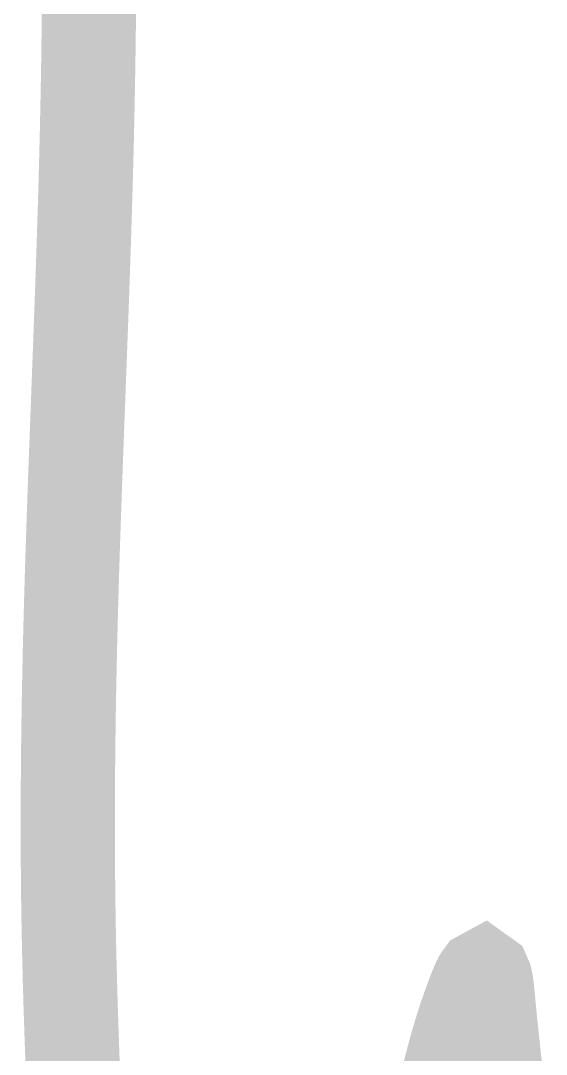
# Model space of a CAD drawing. Header units: millimetres. Extents: x -295047 to 304185, y -728047 to -308748.
# Drawn here: x 147308.4 to 147378.1, y -329350.6 to -329213.5 of the extents above; entities that cross this region are included whole.
import ezdxf
from ezdxf.enums import TextEntityAlignment as Align

# ---------------------------------------------------------------- set-up
doc = ezdxf.new("R2010")
doc.units = ezdxf.units.MM
doc.header["$MEASUREMENT"] = 0
for name, color, linetype, lineweight in [('ISO', 153, 'Continuous', 13), ('LC ISO', 153, 'Continuous', 13), ('LC Net thay', 7, 'Continuous', 25), ('LC Text1', 3, 'Continuous', 20)]:
    doc.layers.add(name, color=color, linetype=linetype, lineweight=lineweight)
doc.styles.add('Khungten', font='VHAVAN.TTF', dxfattribs={"width": 0.9, "height": 5000})
doc.styles.add('Title', font='VHBLACK.TTF', dxfattribs={"width": 0.8})

# ---------------------------------------------------------------- blocks, each defined once
blk = doc.blocks.new('Mr. Giang')
at = {"layer": 'LC ISO', "const_width": 50}
for points in [[(1081.947863600269, 1252.18586743524), (1081.934340952681, 1250.206488371431), (1081.920190593668, 1248.227715241595), (1081.905407548667, 1246.249610794487), (1081.889986843122, 1244.272237778917), (1081.873923502475, 1242.295658943683), (1081.857212552169, 1240.319937037553), (1081.839849017643, 1238.345134809338), (1081.821827924347, 1236.371315007821), (1081.803144297722, 1234.398540381797), (1081.7837931632, 1232.426873680038), (1081.76376954624, 1230.456377651366), (1081.743068472273, 1228.487115044551), (1081.721684966746, 1226.51914860839), (1081.699614055099, 1224.552541091665), (1081.676850762776, 1222.587355243188), (1081.65339011522, 1220.623653811726), (1081.629227137873, 1218.661499546077), (1081.604356856182, 1216.700955195051), (1081.578774295584, 1214.742083507418), (1081.552474481521, 1212.784947231975), (1081.525452439437, 1210.829609117502), (1081.497703194779, 1208.876131912813), (1081.469221772988, 1206.924578366688), (1081.440003199502, 1204.975011227913), (1081.410042499764, 1203.027493245282), (1081.379334699219, 1201.082087167578), (1081.347874823316, 1199.138855743613), (1081.315657897486, 1197.197861722156), (1081.282678947178, 1195.259167852017), (1081.235967972512, 1192.591067404953), (1081.214415629139, 1191.388928183381), (1081.17913003921, 1189.457454702313), (1081.143084963859, 1187.528395639225), (1081.106289263681, 1185.60172943416), (1081.068751799271, 1183.677434527191), (1081.030481431215, 1181.755489358375), (1080.991487020108, 1179.835872367771), (1080.951777426546, 1177.918561995466), (1080.911361511118, 1176.003536681488), (1080.87024813442, 1174.090774865925), (1080.828446157041, 1172.18025498882), (1080.785964439574, 1170.271955490247), (1080.742811842608, 1168.365854810248), (1080.698997226745, 1166.461931388925), (1080.65452945257, 1164.560163666307), (1080.609417380678, 1162.660530082452), (1080.563669871658, 1160.763009077448), (1080.517295786112, 1158.867579091352), (1080.470303984621, 1156.974218564207), (1080.422703327781, 1155.082905936088), (1080.374502676188, 1153.19361964705), (1080.325710890431, 1151.306338137169), (1080.276336831102, 1149.421039846485), (1080.226389358801, 1147.537703215087), (1080.17587733411, 1145.656306683018), (1080.124809617625, 1143.776828690337), (1080.073195069941, 1141.899247677116), (1080.021042551655, 1140.023542083426), (1079.968360923345, 1138.149690349299), (1079.915159045617, 1136.277670914835), (1079.861445779057, 1134.407462220063), (1079.807229984257, 1132.53904270507), (1079.752520521813, 1130.672390809899), (1079.697326252316, 1128.80748497461), (1079.641656036359, 1126.944303639289), (1079.585518734532, 1125.082825243978), (1079.528923207433, 1123.223028228751), (1079.471878315645, 1121.364891033653), (1079.414392919772, 1119.508392098769), (1079.356475880395, 1117.653509864129), (1079.298136058118, 1115.800222769833), (1079.239382313524, 1113.948509255913), (1079.180223507212, 1112.098347762453), (1079.120668499771, 1110.249716729498), (1079.060726151789, 1108.402594597108), (1079.000405323872, 1106.556959805366), (1078.939714876597, 1104.712790794318), (1078.878663670566, 1102.870066004022), (1078.81726056637, 1101.02876387455), (1078.755514424601, 1099.188862845975), (1078.69343410585, 1097.350341358326), (1078.631028470707, 1095.513177851689), (1078.568306379773, 1093.677350766124), (1078.50527669363, 1091.842838541688), (1078.441948272882, 1090.009619618453), (1078.378329978112, 1088.177672436463), (1078.314430669915, 1086.346975435792), (1078.250259208886, 1084.517507056511), (1078.185824455615, 1082.689245738663), (1078.121135270696, 1080.862169922307), (1078.056200514722, 1079.03625804753), (1077.991029048283, 1077.211488554376), (1077.92562973197, 1075.387839882903), (1077.860011426381, 1073.565290473197), (1077.794182992104, 1071.743818765288), (1077.728153289733, 1069.923403199262), (1077.661931179861, 1068.104022215179), (1077.595525523082, 1066.28565425308), (1077.528945179983, 1064.46827775304), (1077.462199011161, 1062.651871155131), (1077.39529587721, 1060.836412899409), (1077.328244638718, 1059.021881425935), (1077.261054156279, 1057.208255174766), (1077.193733290487, 1055.395512585973), (1077.126290901933, 1053.583632099602), (1077.058735851208, 1051.772592155724), (1076.991076998908, 1049.962371194412), (1076.923323205623, 1048.152947655709), (1076.855483331947, 1046.344299979703), (1076.787566238471, 1044.536406606423), (1076.719580785787, 1042.729245975956), (1076.651535834493, 1040.922796528359), (1076.583440245173, 1039.117036703676), (1076.515302878424, 1037.311944941995), (1076.447132594838, 1035.507499683359), (1076.378938255008, 1033.703679367841), (1076.310728719525, 1031.900462435498), (1076.242512848984, 1030.097827326388), (1076.174299503978, 1028.295752480585), (1076.106097545094, 1026.494216338146), (1076.037915832928, 1024.69319733913), (1075.969763228073, 1022.892673923594), (1075.901648591122, 1021.092624531611), (1075.833580782668, 1019.293027603238), (1075.765568663297, 1017.493861578536), (1075.697621093609, 1015.695104897574), (1075.629746934194, 1013.896736000398), (1075.561955045644, 1012.098733327094), (1075.494254288551, 1010.301075317691), (1075.426653523511, 1008.503740412292), (1075.359161611109, 1006.706707050924), (1075.291787411946, 1004.909953673661), (1075.224539786607, 1003.11345872056), (1075.15742759569, 1001.317200631695), (1075.090459699785, 999.5211578471226), (1075.023644959485, 997.7253088069015), (1074.956992235384, 995.9296319511043), (1074.89051038807, 994.1341057197749), (1074.824208278143, 992.3387085529992), (1074.758094766185, 990.5434188908077), (1074.6921787128, 988.7482151732861), (1074.626468978574, 986.9530758404933), (1074.560974424098, 985.1579793324877), (1074.495703909964, 983.3629040893268), (1074.430666296772, 981.567828551083), (1074.36587044511, 979.7727311578144), (1074.301325215571, 977.9775903495793), (1074.237039468744, 976.1823845664358), (1074.173022065221, 974.3870922484571), (1074.109281865602, 972.5916918356997), (1074.045827730476, 970.7961617682222), (1073.982668520434, 969.000480486098), (1073.919813096067, 967.2046264293699), (1073.857270317973, 965.4085780381251), (1073.795049046735, 963.6123137523932), (1073.733158142957, 961.8158120122748), (1073.671606467225, 960.0190512577997), (1073.610402880128, 958.2220099290405), (1073.549556242267, 956.4246664660695), (1073.489075414231, 954.6269993089297), (1073.428969256609, 952.8289868976949), (1073.369246630001, 951.030607672436), (1073.309916394988, 949.2318400731842), (1073.250987412177, 947.4326625400386), (1073.192468542147, 945.6330535130451), (1073.134368645499, 943.8329914322603), (1073.07669658282, 942.0324547377429), (1073.019461214708, 940.2314218695649), (1072.962671401751, 938.4298712677851), (1072.906336004544, 936.6277813724755), (1072.85046388368, 934.8251306236793), (1072.795063899748, 933.021897461485), (1072.740144913344, 931.2180603259201), (1072.685715785058, 929.4135976570726), (1072.63178537548, 927.6084878949862), (1072.578362545209, 925.8027094797324), (1072.525456154835, 923.996240851385), (1072.473075064952, 922.1890604499858), (1072.421228136147, 920.3811467156097), (1072.369924229018, 918.5724780883129), (1072.319172204155, 916.7630330081693), (1072.275924973453, 915.2045110317406), (1072.21935878247, 913.141735381753), (1072.170312975141, 911.3298773100566), (1072.121850487652, 909.5172271736196), (1072.073978308355, 907.7037964312299), (1072.0267034256, 905.8895965416443), (1071.980032827718, 904.0746389636095), (1071.933973503062, 902.2589351558968), (1071.888532439974, 900.442496577266), (1071.8437166268, 898.6253346864748), (1071.799533051882, 896.8074609422827), (1071.755988703563, 894.9888868034632), (1071.713090570191, 893.1696237287597), (1071.670845640109, 891.3496831769455), (1071.629260901661, 889.5290766067797), (1071.588343343189, 887.7078154770059), (1071.548099953039, 885.8859112464129), (1071.508537719558, 884.0633753737434), (1071.469663631085, 882.2402193177577), (1071.43148467597, 880.4164545372273), (1071.394007842552, 878.5920924909126), (1071.357240119177, 876.7671446375568), (1071.321188494195, 874.9416224359472), (1071.285859955939, 873.1155373448148), (1071.251261492762, 871.2889008229465), (1071.217400093005, 869.4617243290863), (1071.184282745014, 867.6340193220078), (1071.15191643713, 865.8057972604554), (1071.120308157698, 863.9770696032019), (1071.089464895068, 862.1478478090057), (1071.059393637577, 860.3181433366408), (1071.030101373574, 858.4879676448359), (1071.001595091398, 856.65733219238), (1070.973881779403, 854.8262484380302), (1070.946968425922, 852.9947278405325), (1070.920862019305, 851.1627818586587), (1070.895569547897, 849.3304219511679), (1070.87109800004, 847.4976595768337), (1070.847454364078, 845.6645061943855), (1070.824645628358, 843.8309732626103), (1070.80267878122, 841.9970722402538), (1070.781560811013, 840.1628145861027), (1070.761298706078, 838.3282117588867), (1070.74189945476, 836.493275217379), (1070.723370045406, 834.6580164203385), (1070.705717466355, 832.8224468265239), (1070.688948705956, 830.9865778947083), (1070.67307075255, 829.1504210836363), (1070.658090594485, 827.3139878520951), (1070.644015220101, 825.4772896588145), (1070.63085161774, 823.6403379625685), (1070.618606775755, 821.8031442221145), (1070.607287682485, 819.9657198962113), (1070.596901326274, 818.1280764436333), (1070.587454695469, 816.290225323138), (1070.578954778411, 814.4521779934703), (1070.571408563445, 812.6139459134033), (1070.564823038917, 810.7755405416951), (1070.559205193172, 808.9369733371047), (1070.554562014549, 807.0982557584064), (1070.550900491401, 805.2593992643424), (1070.548227612061, 803.4204153136734), (1070.546550364884, 801.5813153651857), (1070.545875738207, 799.7421108776093), (1070.546210720376, 797.9028133097179), (1070.547562299736, 796.0634341202697), (1070.549937464632, 794.2239847680382), (1070.553343203407, 792.3844767117673), (1070.557786504407, 790.5449214102305), (1070.563274355974, 788.7053303221717), (1070.569813746456, 786.8657149063786), (1070.577411664194, 785.026086621581), (1070.586075097532, 783.186456926567), (1070.595811034813, 781.346837280066), (1070.606626464385, 779.5072391408798), (1070.618528374591, 777.6676739677389), (1070.631523753775, 775.8281532194012), (1070.645619590279, 773.9886883546551), (1070.660822872455, 772.1492908322437), (1070.677140588637, 770.309972110927), (1070.694579727175, 768.470743649463), (1070.713147276411, 766.6316169066108), (1070.732850224693, 764.7926033411575), (1070.753695560361, 762.9537144118333), (1070.775690271759, 761.114961577397), (1070.798841347235, 759.2763562966359), (1070.823155775134, 757.4379100283088), (1070.848640543795, 755.599634231145), (1070.875302641564, 753.7615403639336), (1070.903149056791, 751.9236398854312), (1070.932186777812, 750.0859442543838), (1070.962422792972, 748.2484649295643), (1070.993864090626, 746.4112133697445), (1071.026517659102, 744.5742010336562), (1071.065129779749, 742.48564476971), (1071.095486737871, 740.9009381552678), (1071.131793457254, 739.0646967241544), (1071.16929127281, 737.228710560461), (1071.207960801116, 735.3929751310473), (1071.247782658755, 733.5574859027581), (1071.288737462306, 731.7222383424676), (1071.330805828351, 729.8872279170198), (1071.37396837347, 728.0524500932747), (1071.418205714239, 726.2179003380775), (1071.463498467243, 724.3835741183016), (1071.509827249059, 722.5494669007774), (1071.55717267627, 720.7155741523788), (1071.605515365453, 718.8818913399659), (1071.654835933187, 717.0484139303685), (1071.705114996056, 715.2151373904605), (1071.756333170638, 713.3820571870867), (1071.808471073515, 711.5491687871213), (1071.861509321261, 709.7164676573948), (1071.915428530465, 707.8839492647805), (1071.970209317697, 706.0516090761103), (1072.025832299544, 704.2194425582709), (1072.082278092586, 702.3874451781078), (1072.139527313399, 700.555612402452), (1072.197560578567, 698.7239396981909), (1072.256358504671, 696.892422532155), (1072.315901708285, 695.0610563712191), (1072.376170805991, 693.2298366822133), (1072.437146414373, 691.3987589320259), (1072.498809150007, 689.567818587487), (1072.561139629477, 687.7370111154557), (1072.624118469357, 685.9063319827931), (1072.687726286236, 684.0757766563568), (1072.751943696686, 682.2453406029922), (1072.816751317287, 680.415019289545), (1072.882129764625, 678.5848081829024), (1072.948059655274, 676.7547027498961), (1073.01452160582, 674.924698457384), (1073.08149623284, 673.0947907722266), (1073.148964152911, 671.2649751612687), (1073.216905982614, 669.43524709137), (1073.285302338537, 667.6056020294029), (1073.354133837252, 665.7760354421996), (1073.423381095341, 663.9465427966184), (1073.49302472938, 662.1171195595196), (1073.56304535596, 660.287761197761), (1073.633423591648, 658.4584631781897), (1073.704140053032, 656.6292209676637), (1073.775175356693, 654.8000300330425), (1073.846510119208, 652.9708858411857), (1073.918124957152, 651.1417838589241)], [(1269.151817234909, 652.0836391735647), (1269.5843413308, 653.6678159207322), (1270.010042121295, 655.2419776472154), (1270.428828089459, 656.8059118631777), (1270.840607718354, 658.3594060787971), (1271.245289491051, 659.9022478042641), (1271.467831668508, 660.7578618616083), (1272.033955171572, 662.9567348541632), (1272.420502024286, 664.4725548890551), (1272.804281698919, 665.9847398242753), (1273.187125698388, 667.4962983512692), (1273.570865525612, 669.0102391615128), (1273.957332683495, 670.5295709464242), (1274.348358674963, 672.0573023974775), (1274.74577500293, 673.5964422061052), (1275.151413170308, 675.1499990637676), (1275.567104680017, 676.7209816619113), (1275.994681034967, 678.3123986919832), (1276.435973738083, 679.9272588454428), (1276.89281429227, 681.568570813738), (1277.36703420045, 683.2393432882993), (1277.86046496554, 684.9425849606021), (1278.37493809045, 686.6813045220792), (1278.912285078101, 688.4585106641905), (1279.474337431408, 690.2772120783823), (1280.062926653278, 692.1404174560873), (1280.67988424664, 694.0511354887947), (1281.327041714402, 696.0123748679216), (1282.006230559479, 698.0271442849148), (1282.719282284789, 700.0984524312496), (1283.468028393245, 702.2293079983579), (1284.25430038777, 704.4227196776997), (1285.079929771275, 706.6816961607215), (1285.816942958536, 708.6634021497657), (1286.849465114235, 711.370731839733), (1287.764552646405, 713.6351039358794), (1288.665488059351, 715.655484758189), (1289.525763678864, 717.2850754532351), (1290.318871830729, 718.3770771676197), (1291.066979554254, 718.7835255669281), (1291.603537397295, 718.3986657198052), (1292.084138552311, 717.298632957576), (1292.479119758562, 715.62348847044), (1292.80749581971, 713.5121489990099), (1293.088281539419, 711.1035312839267), (1293.454442857556, 707.3162109411753), (1293.582666625868, 705.9466464710733), (1293.823850154379, 703.399577042381), (1294.064316670327, 700.8967662554796), (1294.304011646981, 698.4372235953028), (1294.542880557633, 696.0199585468088), (1294.780868875554, 693.643980594901), (1295.017922074031, 691.308299224554), (1295.253985626341, 689.0119239206997), (1295.489005005764, 686.753864168269), (1295.722925685578, 684.5331294522084), (1295.955693139066, 682.3487292574487), (1296.187252839505, 680.199673068937), (1296.417550260184, 678.0849703716174), (1296.646530874373, 676.0036306504373), (1296.874140155358, 673.9546633903128), (1297.100323576413, 671.9370780761906), (1297.325026610825, 669.9498841930306), (1297.548194731869, 667.9920912257498), (1297.769773412829, 666.0627086592942), (1297.989708126983, 664.1607459786098), (1298.207944347614, 662.2852126686271), (1298.424427547995, 660.4351182142941), (1298.639103201414, 658.609472100555), (1298.851916781152, 656.8072838123408), (1299.062813760477, 655.0275628345853), (1299.271739612682, 653.2693186522465), (1299.478639811041, 651.5315607502425)]]:
    blk.add_lwpolyline(points, dxfattribs=at)
blk = doc.blocks.new('lcdi fix')
at = {"layer": 'ISO', "xscale": 0.5000000104764112, "yscale": 0.5000000104764112, "zscale": 0.5000000104764112}
blk.add_blockref('Mr. Giang', (37323.95871572063, -842.8218409128203), dxfattribs=at)
at = {"color": 7, "style": 'Khungten', "width": 0.8}
for tag, p in [('REVISION', (39498.75262445212, -10746.30395446718)), ('NGAYHT', (39546.07413610817, -11609.37091637403))]:
    blk.add_attdef(tag, text='', height=199.998925739526, dxfattribs=at).set_placement(p, align=Align.CENTER)
at = {"layer": 'LC Text1', "style": 'Title', "width": 1.485915225563207}
for tag, p, p2 in [('TENBANVE1', (36912.6576448679, -8885.760238945484), (40339.14494544267, -8885.760238945484)), ('TENBANVE2', (36912.6576448679, -9562.4655643329), (40339.14494544267, -9562.4655643329))]:
    blk.add_attdef(tag, text='', height=249.9999935159642, dxfattribs=at).set_placement(p, p2, align=Align.FIT)
at = {"layer": 'LC Text1', "style": 'Title', "width": 0.7}
blk.add_attdef('SOBANVE', text='', height=249.9999935159642, dxfattribs=at).set_placement((39561.98223525287, -13896.18071823567), align=Align.CENTER)

msp = doc.modelspace()

# ---------------------------------------------------------------- block references
at = {"layer": 'LC Net thay', "xscale": 0.5000000000000013, "yscale": 0.5000000000000013, "zscale": 0.5000000000000013}
msp.add_blockref('lcdi fix', (128384.9926260471, -329098.5001601339, 17.74998303710073), dxfattribs=at)

doc.saveas('drawing.dxf')
